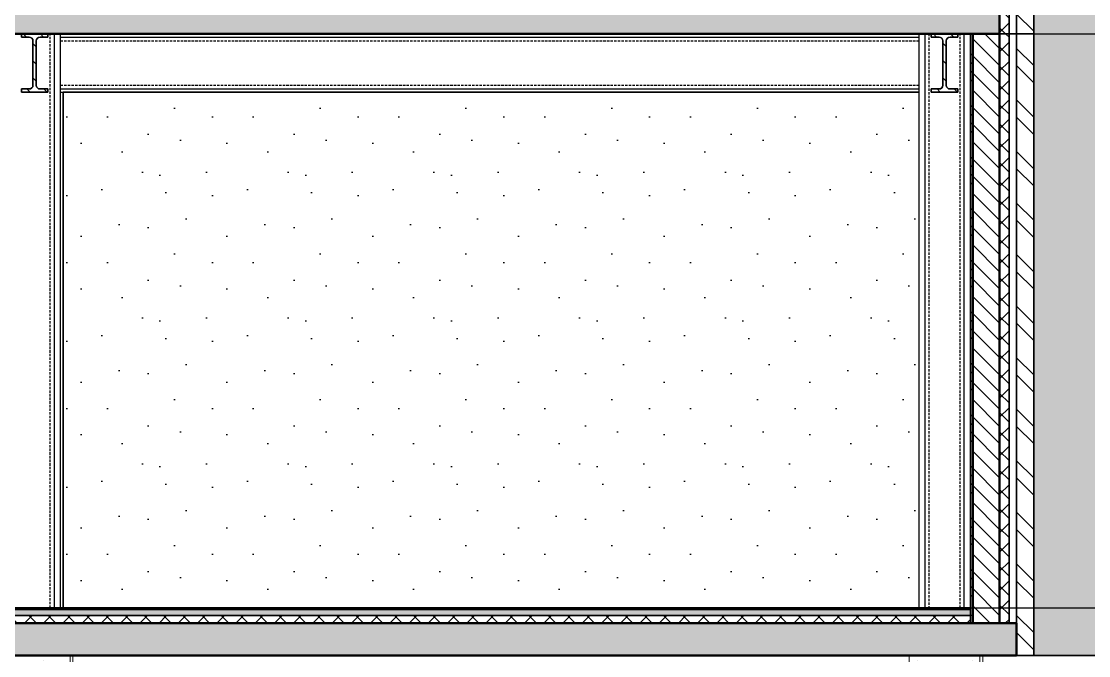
# Model space of a CAD drawing. Header units: millimetres. Extents: x -100 to 224448, y 0 to 22177.
# Drawn here: x 89984 to 95565, y 3600 to 6915 of the extents above; entities that cross this region are included whole.
import ezdxf

# ---------------------------------------------------------------- set-up
doc = ezdxf.new("R2010")
doc.units = ezdxf.units.MM
doc.linetypes.add('DASHED', pattern=[19.05, 12.7, -6.35])
doc.layers.get('0').update_dxf_attribs({"true_color": 0xdfdfdf})
for name, color, linetype in [('Background_0', 7, 'Continuous'), ('Background_Back bricks', 7, 'Continuous'), ('Background_Front bricks', 7, 'Continuous'), ('Boundary_0', 7, 'Continuous'), ('Boundary_Air', 7, 'Continuous'), ('Boundary_Cavity Wall_ Front', 7, 'Continuous'), ('Boundary_Floor_ Ceramic Tiles', 7, 'Continuous'), ('Boundary_Front bricks', 7, 'Continuous'), ('Boundary_Gypsum Board', 54, 'Continuous'), ('Boundary_Insulation_ Extruded Polystyrene', 42, 'Continuous'), ('Boundary_Insulation_ Polyurethane Foam', 42, 'Continuous'), ('Boundary_Screed', 7, 'Continuous'), ('Elevation_Front bricks', 7, 'Continuous'), ('Elevation_Gypsum Board', 7, 'Continuous'), ('Elevation_Insulation_ Extruded Polystyrene', 7, 'Continuous'), ('Fill_0', 7, 'Continuous'), ('Fill_Concrete_ Reinforced', 85, 'Continuous'), ('Fill_Floor_ Ceramic Tiles', 251, 'Continuous'), ('Fill_Front bricks', 7, 'Continuous'), ('Fill_Gypsum Board', 251, 'Continuous'), ('Fill_Insulation_ Extruded Polystyrene', 42, 'Continuous'), ('Fill_Insulation_ Polyurethane Foam', 42, 'Continuous'), ('Fill_Screed', 251, 'Continuous'), ('Fill_Supporting Wall_ Brick', 11, 'Continuous'), ('Viewport border', 7, 'Continuous')]:
    doc.layers.add(name, color=color, linetype=linetype)
for name, color, linetype, lineweight in [('Background_Air', 7, 'Continuous', 9), ('Background_Concrete_ Reinforced', 7, 'Continuous', 9), ('Background_Floor_ Ceramic Tiles', 7, 'Continuous', 9), ('Background_Gypsum Board', 7, 'Continuous', 9), ('Background_Insulation_ Extruded Polystyrene', 7, 'Continuous', 9), ('Background_Insulation_ Polyurethane Foam', 7, 'Continuous', 9), ('Background_Plaster_ Cement', 7, 'Continuous', 9), ('Background_Screed', 7, 'Continuous', 9), ('Background_Supporting Wall_ Brick', 7, 'Continuous', 9), ('Boundary_Concrete_ Reinforced', 99, 'Continuous', 50), ('Boundary_Supporting Wall_ Brick', 14, 'Continuous', 50), ('Elevation_Concrete_ Reinforced', 252, 'Continuous', 25)]:
    doc.layers.add(name, color=color, linetype=linetype, lineweight=lineweight)
doc.layers.add('BIM_ROOM_LINES', color=7, linetype='Continuous', plot=False)
pattern_1 = [(45, (-5595.9, -5200), (-44.90128, 44.90128), [])]
pattern_2 = [(45, (-5595.9, -5200), (-50.28943, 50.28943), []), (135, (-5595.9, -5200), (-50.28943, -50.28943), [])]
pattern_3 = [(45, (-5595.9, -5200), (-134.7038, 134.7038), []), (45, (-5506.1, -5200), (-134.7038, 134.7038), [])]

# ---------------------------------------------------------------- blocks, each defined once
blk = doc.blocks.new("AA'__section__..%5CMainBuilding.dwg", base_point=(4426.8, -9050, 0))
at = {"layer": 'Elevation_Concrete_ Reinforced'}
h = blk.add_hatch(dxfattribs=at)
h.set_pattern_fill('DOTS2', color=256, scale=20, style=0)
h.paths.add_polyline_path([(20785.9, -5450), (20785.9, -8410), (21155.9, -8410), (21155.9, -5450)])
h = blk.add_hatch(dxfattribs=at)
h.set_pattern_fill('DOTS2', color=256, scale=20, style=0)
h.paths.add_polyline_path([(21155.9, -5450), (21155.9, -8410), (21170.9, -8410), (21170.9, -5450)])
h = blk.add_hatch(dxfattribs=at)
h.set_pattern_fill('DOTS2', color=256, scale=20, style=0)
h.paths.add_polyline_path([(25543.9, -5450), (25543.9, -8410), (25913.9, -8410), (25913.9, -5450)])
h = blk.add_hatch(dxfattribs=at)
h.set_pattern_fill('DOTS2', color=256, scale=20, style=0)
h.paths.add_polyline_path([(25913.9, -5450), (25913.9, -8410), (25928.9, -8410), (25928.9, -5450)])
at = {"layer": 'Elevation_Front bricks'}
h = blk.add_hatch(dxfattribs=at)
h.set_pattern_fill('V_MASONRY300x75', color=256, scale=10, style=0)
h.paths.add_polyline_path([(26195.9, -2200), (41445.9, -2200), (41445.9, 1050), (26195.9, 1050)])
h.paths.add_polyline_path([(26585.9, 855), (26645.9, 855), (27785.9, 855), (27845.9, 855), (28985.9, 855), (29045.9, 855), (30185.9, 855), (30245.9, 855), (31385.9, 855), (31445.9, 855), (32585.9, 855), (32645.9, 855), (33785.9, 855), (33845.9, 855), (34985.9, 855), (35045.9, 855), (36185.9, 855), (36245.9, 855), (37385.9, 855), (37445.9, 855), (38585.9, 855), (38645.9, 855), (39785.9, 855), (39845.9, 855), (40985.9, 855), (41045.9, 855), (41045.9, -1505), (40985.9, -1505), (39845.9, -1505), (39785.9, -1505), (38645.9, -1505), (38585.9, -1505), (37445.9, -1505), (37385.9, -1505), (36245.9, -1505), (36185.9, -1505), (35045.9, -1505), (34985.9, -1505), (33845.9, -1505), (33785.9, -1505), (32645.9, -1505), (32585.9, -1505), (31445.9, -1505), (31385.9, -1505), (30245.9, -1505), (30185.9, -1505), (29045.9, -1505), (28985.9, -1505), (27845.9, -1505), (27785.9, -1505), (26645.9, -1505), (26585.9, -1505)], flags=16)
h = blk.add_hatch(dxfattribs=at)
h.set_pattern_fill('V_MASONRY300x75', color=256, scale=10, style=0)
h.paths.add_polyline_path([(41163.9, -5450), (41355.9, -5450), (41445.9, -5450), (41445.9, -2200), (26195.9, -2200), (26195.9, -5450), (34215.9, -5450), (34585.9, -5450), (40793.9, -5450)])
h.paths.add_polyline_path([(26585.9, -2395), (26645.9, -2395), (27785.9, -2395), (27845.9, -2395), (28985.9, -2395), (29045.9, -2395), (30185.9, -2395), (30245.9, -2395), (31385.9, -2395), (31445.9, -2395), (32585.9, -2395), (32645.9, -2395), (33785.9, -2395), (33845.9, -2395), (34985.9, -2395), (35045.9, -2395), (36185.9, -2395), (36245.9, -2395), (37385.9, -2395), (37445.9, -2395), (38585.9, -2395), (38645.9, -2395), (39785.9, -2395), (39845.9, -2395), (40985.9, -2395), (41045.9, -2395), (41045.9, -4755), (40985.9, -4755), (39845.9, -4755), (39785.9, -4755), (38645.9, -4755), (38585.9, -4755), (37445.9, -4755), (37385.9, -4755), (36245.9, -4755), (36185.9, -4755), (35045.9, -4755), (34985.9, -4755), (33845.9, -4755), (33785.9, -4755), (32645.9, -4755), (32585.9, -4755), (31445.9, -4755), (31385.9, -4755), (30245.9, -4755), (30185.9, -4755), (29045.9, -4755), (28985.9, -4755), (27845.9, -4755), (27785.9, -4755), (26645.9, -4755), (26585.9, -4755)], flags=16)
at = {"layer": 'Elevation_Gypsum Board'}
h = blk.add_hatch(dxfattribs=at)
h.set_pattern_fill('DOTS2', color=256, scale=30, style=0)
h.paths.add_polyline_path([(25593.9, -5200), (25593.9, -2505), (21120.9, -2505), (21120.9, -5200)])
at = {"layer": 'Elevation_Insulation_ Extruded Polystyrene'}
h = blk.add_hatch(dxfattribs=at)
h.set_pattern_fill('DOTS2', color=256, scale=30, style=0)
h.paths.add_polyline_path([(25863.9, -5240), (25863.9, -5280), (25875.9, -5280), (25875.9, -5240)])
at = {"layer": 'Fill_0', "extrusion": (-1.74004e-16, 1.04272e-28, -1)}
h = blk.add_hatch(dxfattribs=at)
h.set_pattern_fill('ANSI31', color=256, scale=20, style=0)
h.set_pattern_definition(pattern_1)
edge = h.paths.add_edge_path()
edge.add_line((-20901.4, -2216.7), (-20901.4, -2200))
edge.add_line((-20901.4, -2200), (-21040.4, -2200))
edge.add_line((-21040.4, -2200), (-21040.4, -2216.7))
edge.add_line((-21040.4, -2216.7), (-20999.5, -2216.7))
edge.add_spline(control_points=[(-20999.5, -2216.7), (-20979.6, -2216.7), (-20979.6, -2236.6)], knot_values=[-0.785398, -0.785398, -0.785398, 0.785398, 0.785398, 0.785398], weights=[1, 0.707107, 1], degree=2, periodic=0)
edge.add_line((-20979.6, -2236.6), (-20979.6, -2468.4))
edge.add_spline(control_points=[(-20979.6, -2468.4), (-20979.6, -2488.3), (-20999.5, -2488.3)], knot_values=[-0.785398, -0.785398, -0.785398, 0.785398, 0.785398, 0.785398], weights=[1, 0.707107, 1], degree=2, periodic=0)
edge.add_line((-20999.5, -2488.3), (-21040.4, -2488.3))
edge.add_line((-21040.4, -2488.3), (-21040.4, -2505))
edge.add_line((-21040.4, -2505), (-20901.4, -2505))
edge.add_line((-20901.4, -2505), (-20901.4, -2488.3))
edge.add_line((-20901.4, -2488.3), (-20942.3, -2488.3))
edge.add_spline(control_points=[(-20942.3, -2488.3), (-20962.2, -2488.3), (-20962.2, -2468.4)], knot_values=[-0.785398, -0.785398, -0.785398, 0.785398, 0.785398, 0.785398], weights=[1, 0.707107, 1], degree=2, periodic=0)
edge.add_line((-20962.2, -2468.4), (-20962.2, -2236.6))
edge.add_spline(control_points=[(-20962.2, -2236.6), (-20962.2, -2216.7), (-20942.3, -2216.7)], knot_values=[-0.785398, -0.785398, -0.785398, 0.785398, 0.785398, 0.785398], weights=[1, 0.707107, 1], degree=2, periodic=0)
edge.add_line((-20942.3, -2216.7), (-20901.4, -2216.7))
at = {"layer": 'Fill_0', "extrusion": (-1.74004e-16, 1.06645e-28, -1)}
h = blk.add_hatch(dxfattribs=at)
h.set_pattern_fill('ANSI31', color=256, scale=20, style=0)
h.set_pattern_definition(pattern_1)
edge = h.paths.add_edge_path()
edge.add_line((-25659.4, -2216.7), (-25659.4, -2200))
edge.add_line((-25659.4, -2200), (-25798.4, -2200))
edge.add_line((-25798.4, -2200), (-25798.4, -2216.7))
edge.add_line((-25798.4, -2216.7), (-25757.5, -2216.7))
edge.add_spline(control_points=[(-25757.5, -2216.7), (-25737.6, -2216.7), (-25737.6, -2236.6)], knot_values=[-0.785398, -0.785398, -0.785398, 0.785398, 0.785398, 0.785398], weights=[1, 0.707107, 1], degree=2, periodic=0)
edge.add_line((-25737.6, -2236.6), (-25737.6, -2468.4))
edge.add_spline(control_points=[(-25737.6, -2468.4), (-25737.6, -2488.3), (-25757.5, -2488.3)], knot_values=[-0.785398, -0.785398, -0.785398, 0.785398, 0.785398, 0.785398], weights=[1, 0.707107, 1], degree=2, periodic=0)
edge.add_line((-25757.5, -2488.3), (-25798.4, -2488.3))
edge.add_line((-25798.4, -2488.3), (-25798.4, -2505))
edge.add_line((-25798.4, -2505), (-25659.4, -2505))
edge.add_line((-25659.4, -2505), (-25659.4, -2488.3))
edge.add_line((-25659.4, -2488.3), (-25700.3, -2488.3))
edge.add_spline(control_points=[(-25700.3, -2488.3), (-25720.2, -2488.3), (-25720.2, -2468.4)], knot_values=[-0.785398, -0.785398, -0.785398, 0.785398, 0.785398, 0.785398], weights=[1, 0.707107, 1], degree=2, periodic=0)
edge.add_line((-25720.2, -2468.4), (-25720.2, -2236.6))
edge.add_spline(control_points=[(-25720.2, -2236.6), (-25720.2, -2216.7), (-25700.3, -2216.7)], knot_values=[-0.785398, -0.785398, -0.785398, 0.785398, 0.785398, 0.785398], weights=[1, 0.707107, 1], degree=2, periodic=0)
edge.add_line((-25700.3, -2216.7), (-25659.4, -2216.7))
at = {"layer": 'Fill_Concrete_ Reinforced', "extrusion": (1.66128e-17, 2.88827e-15, -1)}
h = blk.add_hatch(dxfattribs=at)
h.set_pattern_fill('CONCRETE1', color=256, scale=20, angle=15, style=0)
h.set_pattern_definition([(15, (-5595.9, -5200), (287.368, 497.736), [50.8, -355.6]), (105, (-5595.9, -5200), (-497.736, 287.368), [50.8, -355.6]), (150, (-5546.83, -5186.85), (-392.5523, -105.184), [71.842, -502.894]), (15, (-5606, -4966.04), (287.368, 497.736), [50.8, -355.6]), (60, (-5574.9, -4984), (-105.184, 392.5523), [35.921, -538.815]), (150, (-5574.9, -4984), (-392.5523, -105.184), [35.921, -538.815]), (15, (-5485.1, -4828.46), (287.368, 497.736), [71.842, -334.558]), (60, (-5485.1, -4828.46), (-105.184, 392.5523), [50.8, -523.9364]), (150, (-5415.7, -4809.87), (-392.5523, -105.184), [50.8, -523.9364]), (105, (-5352.3, -5029.55), (-497.736, 287.368), [50.8, -355.6]), (60, (-5352.32, -5029.55), (-105.184, 392.5523), [35.921, -538.815]), (150, (-5334.36, -4998.44), (-392.5523, -105.184), [35.921, -538.815]), (15, (-5573.13, -5088.7), (287.368, 497.736), [25.4, -340.36]), (15, (-5305, -4911.7), (287.368, 497.736), [25.4, -340.36]), (105, (-5440.83, -4895.5), (-497.736, 287.368), [25.4, -340.36]), (150, (-5332.6, -5103.15), (-392.5523, -105.184), [35.921, -538.815]), (150, (-5576.65, -4879.3), (-392.5523, -105.184), [35.921, -538.815]), (60, (-5446.4, -5021.9), (-105.184, 392.5523), [35.921, -538.815]), (105, (-5474.1, -5114.77), (-497.736, 287.368), [6.35, -400.05]), (105, (-5500.1, -4944.24), (-497.736, 287.368), [6.35, -400.05]), (105, (-5334.15, -4827.46), (-497.736, 287.368), [6.35, -400.05]), (105, (-5272.14, -5034.36), (-497.736, 287.368), [6.35, -400.05])])
h.paths.add_polyline_path([(-26015.9, -2200), (-5775.9, -2200), (-5775.9, -2030), (-5915.9, -2030), (-25875.9, -2030), (-26015.9, -2030)])
at = {"layer": 'Fill_Concrete_ Reinforced', "extrusion": (-2.21311e-17, 2.35505e-15, -1)}
h = blk.add_hatch(dxfattribs=at)
h.set_pattern_fill('CONCRETE1', color=256, scale=20, angle=15, style=0)
h.set_pattern_definition([(15, (-5595.9, -5200), (287.368, 497.736), [50.8, -355.6]), (105, (-5595.9, -5200), (-497.736, 287.368), [50.8, -355.6]), (150, (-5546.83, -5186.85), (-392.5523, -105.184), [71.842, -502.894]), (15, (-5606, -4966.04), (287.368, 497.736), [50.8, -355.6]), (60, (-5574.9, -4984), (-105.184, 392.5523), [35.921, -538.815]), (150, (-5574.9, -4984), (-392.5523, -105.184), [35.921, -538.815]), (15, (-5485.1, -4828.46), (287.368, 497.736), [71.842, -334.558]), (60, (-5485.1, -4828.46), (-105.184, 392.5523), [50.8, -523.9364]), (150, (-5415.7, -4809.87), (-392.5523, -105.184), [50.8, -523.9364]), (105, (-5352.3, -5029.55), (-497.736, 287.368), [50.8, -355.6]), (60, (-5352.32, -5029.55), (-105.184, 392.5523), [35.921, -538.815]), (150, (-5334.36, -4998.44), (-392.5523, -105.184), [35.921, -538.815]), (15, (-5573.13, -5088.7), (287.368, 497.736), [25.4, -340.36]), (15, (-5305, -4911.7), (287.368, 497.736), [25.4, -340.36]), (105, (-5440.83, -4895.5), (-497.736, 287.368), [25.4, -340.36]), (150, (-5332.6, -5103.15), (-392.5523, -105.184), [35.921, -538.815]), (150, (-5576.65, -4879.3), (-392.5523, -105.184), [35.921, -538.815]), (60, (-5446.4, -5021.9), (-105.184, 392.5523), [35.921, -538.815]), (105, (-5474.1, -5114.77), (-497.736, 287.368), [6.35, -400.05]), (105, (-5500.1, -4944.24), (-497.736, 287.368), [6.35, -400.05]), (105, (-5334.15, -4827.46), (-497.736, 287.368), [6.35, -400.05]), (105, (-5272.14, -5034.36), (-497.736, 287.368), [6.35, -400.05])])
h.paths.add_polyline_path([(-26105.9, -5450), (-5685.9, -5450), (-5685.9, -5280), (-5927.9, -5280), (-25863.9, -5280), (-26105.9, -5280)])
at = {"layer": 'Fill_Floor_ Ceramic Tiles', "extrusion": (-1.33099e-17, -3.81784e-14, -1)}
h = blk.add_hatch(dxfattribs=at)
h.set_pattern_fill('_USER', color=256, scale=60, angle=90, style=0, pattern_type=0)
h.set_pattern_definition([(90, (-5595.9, -5200), (-60, -2e-13), [])])
h.paths.add_polyline_path([(-5927.9, -5208), (-5927.9, -5200), (-25863.9, -5200), (-25863.9, -5208)])
at = {"layer": 'Fill_Front bricks', "extrusion": (-1.74004e-16, 2.23432e-32, -1)}
h = blk.add_hatch(dxfattribs=at)
h.set_pattern_fill('ANSI32', color=256, scale=20, style=0)
h.set_pattern_definition(pattern_3)
h.paths.add_polyline_path([(-26195.9, 1050), (-26195.9, -2200), (-26105.9, -2200), (-26105.9, 1050)])
at = {"layer": 'Fill_Front bricks', "extrusion": (-1.74004e-16, -2.31099e-31, -1)}
h = blk.add_hatch(dxfattribs=at)
h.set_pattern_fill('ANSI32', color=256, scale=20, style=0)
h.set_pattern_definition(pattern_3)
h.paths.add_polyline_path([(-26195.9, -2200), (-26195.9, -5450), (-26105.9, -5450), (-26105.9, -5280), (-26105.9, -2200)])
at = {"layer": 'Fill_Gypsum Board', "extrusion": (-1.74004e-16, -5.90506e-31, -1)}
h = blk.add_hatch(dxfattribs=at)
h.set_pattern_fill('ANSI34', color=256, scale=10, style=0)
h.set_pattern_definition([(45, (-5595.9, -5200), (-134.7038, 134.7038), []), (45, (-5551, -5200), (-134.7038, 134.7038), []), (45, (-5506.1, -5200), (-134.7038, 134.7038), []), (45, (-5461.2, -5200), (-134.7038, 134.7038), [])])
h.paths.add_polyline_path([(-25863.9, -5240), (-25863.9, -2200), (-25875.9, -2200), (-25875.9, -5240)])
at = {"layer": 'Fill_Insulation_ Extruded Polystyrene', "extrusion": (-1.09268e-17, -4.23101e-29, -1)}
h = blk.add_hatch(dxfattribs=at)
h.set_pattern_fill('INSULATION', color=256, scale=20, style=0)
h.set_pattern_definition(pattern_2)
h.paths.add_polyline_path([(-5927.9, -5280), (-5927.9, -5240), (-25863.9, -5240), (-25863.9, -5280)])
at = {"layer": 'Fill_Insulation_ Polyurethane Foam', "extrusion": (-1.74004e-16, 1.01268e-30, -1)}
h = blk.add_hatch(dxfattribs=at)
h.set_pattern_fill('INSULATION', color=256, scale=20, style=0)
h.set_pattern_definition(pattern_2)
h.paths.add_polyline_path([(-26065.9, 1050), (-26065.9, -2200), (-26015.9, -2200), (-26015.9, -2030), (-26015.9, 1050)])
at = {"layer": 'Fill_Insulation_ Polyurethane Foam', "extrusion": (-1.74004e-16, -2.35974e-33, -1)}
h = blk.add_hatch(dxfattribs=at)
h.set_pattern_fill('INSULATION', color=256, scale=20, style=0)
h.set_pattern_definition(pattern_2)
h.paths.add_polyline_path([(-26065.9, -2200), (-26065.9, -5280), (-26015.9, -5280), (-26015.9, -2200)])
at = {"layer": 'Fill_Screed', "extrusion": (-9.22449e-18, 1.06051e-15, -1)}
h = blk.add_hatch(dxfattribs=at)
h.set_pattern_fill('SCREED', color=256, scale=20, angle=15, style=0)
h.set_pattern_definition([(15, (-5595.9, -5200), (915.6406, 508.3053), [-127, 0, -381, 0]), (15, (-5599.19, -5187.73), (915.6406, 508.3053), [-50.8, 0, -177.8, 0, -91.44, 0, -381, 0]), (15, (-5602.47, -5175.47), (915.6406, 508.3053), [-25.4, 0, -127, 0, -127, 0, -279.4, 0, -91.44, 0]), (15, (-5605.76, -5163.2), (915.6406, 508.3053), [-91.44, 0, -406.4, 0]), (15, (-5609.05, -5150.93), (915.6406, 508.3053), [-304.8, 0, -304.8, 0]), (15, (-5612.34, -5138.66), (915.6406, 508.3053), [-431.8, 0]), (15, (-5615.62, -5126.4), (915.6406, 508.3053), [-127, 0, -558.8, 0]), (15, (-5618.9, -5114.13), (915.6406, 508.3053), [-177.8, 0, -101.6, 0]), (15, (-5622.2, -5101.86), (915.6406, 508.3053), [-254, 0]), (15, (-5628.77, -5077.33), (915.6406, 508.3053), [-35.56, 0, -381, 0, -228.6, 0]), (15, (-5632.06, -5065.06), (915.6406, 508.3053), [-50.8, 0, -5.08, 0, -127, 0]), (15, (-5635.34, -5052.8), (915.6406, 508.3053), [-25.4, 0, -330.2, 0, -381, 0]), (15, (-5638.63, -5040.53), (915.6406, 508.3053), [-254, 0]), (15, (-5641.92, -5028.26), (915.6406, 508.3053), [-127, 0, -533.4, 0]), (15, (-5648.5, -5003.72), (915.6406, 508.3053), [-609.6, 0]), (15, (-5651.78, -4991.46), (915.6406, 508.3053), [-127, 0, -10.16, 0, -177.8, 0]), (15, (-5655.07, -4979.2), (915.6406, 508.3053), [-35.56, 0, -254, 0, -101.6, 0, -177.8, 0, -203.2, 0]), (15, (-5658.35, -4966.92), (915.6406, 508.3053), [-76.2, 0, -101.6, 0, -254, 0, -10.16, 0, -127, 0]), (15, (-5661.64, -4954.65), (915.6406, 508.3053), [-254, 0])])
h.paths.add_polyline_path([(-25863.9, -5208), (-25863.9, -5240), (-5927.9, -5240), (-5927.9, -5208)])
at = {"layer": 'Fill_Supporting Wall_ Brick', "extrusion": (-1.74004e-16, 3.19129e-32, -1)}
h = blk.add_hatch(dxfattribs=at)
h.set_pattern_fill('ANSI31', color=256, scale=20, style=0)
h.set_pattern_definition(pattern_1)
h.paths.add_polyline_path([(-26015.9, -2200), (-26015.9, -5280), (-25875.9, -5280), (-25875.9, -5240), (-25875.9, -2200)])
at = {"linetype": 'DASHED', "extrusion": (0, 1, 1.06547e-32)}
for p, q in [((21052.9, -5200), (21052.9, -2200)), ((25646.9, -2200), (25646.9, -5200)), ((25810.9, -5200), (25810.9, -2200)), ((21105.9, -2236.6), (25593.9, -2236.6)), ((21105.9, -2468.4), (25593.9, -2468.4))]:
    blk.add_line(p, q, dxfattribs=at)
blk.add_line((5427.9, -5200), (41613.9, -5200))
blk.add_line((5427.9, -5200), (41613.9, -5200))
blk.add_line((5427.9, -5200), (41613.9, -5200))
at = {"layer": 'Background_0', "extrusion": (0, 1, 1.06547e-32)}
for p, q in [((20901.4, -2200), (20901.4, -2216.7)), ((21040.4, -2200), (20901.4, -2200)), ((20901.4, -2216.7), (20942.3, -2216.7)), ((20999.5, -2216.7), (21040.4, -2216.7)), ((21040.4, -2200), (21052.9, -2200)), ((21052.9, -2200), (21040.4, -2200)), ((21040.4, -2216.7), (21040.4, -2200)), ((21052.9, -2200), (21067.7, -2200)), ((21067.7, -2200), (21052.9, -2200)), ((21067.7, -2200), (21073.9, -2200)), ((21073.9, -2200), (21067.7, -2200)), ((21105.9, -2200), (21073.9, -2200)), ((21073.9, -2200), (21105.9, -2200)), ((21073.9, -5200), (21073.9, -2200)), ((21105.9, -2216.7), (21105.9, -2200)), ((25593.9, -2200), (21105.9, -2200)), ((21105.9, -5200), (21105.9, -2200)), ((21105.9, -2222.5), (21105.9, -2216.7)), ((21105.9, -2216.7), (25593.9, -2216.7)), ((21105.9, -2236.6), (21105.9, -2222.5)), ((25625.9, -2200), (25593.9, -2200)), ((25593.9, -2200), (25625.9, -2200)), ((25593.9, -2200), (25593.9, -5200)), ((25625.9, -2200), (25632.1, -2200)), ((25632.1, -2200), (25625.9, -2200)), ((25625.9, -2200), (25625.9, -5200)), ((25632.1, -2200), (25646.9, -2200)), ((25646.9, -2200), (25632.1, -2200)), ((25646.9, -2200), (25659.4, -2200)), ((25659.4, -2200), (25646.9, -2200)), ((25798.4, -2200), (25659.4, -2200)), ((25659.4, -2200), (25659.4, -2216.7)), ((25659.4, -2216.7), (25700.3, -2216.7)), ((25757.5, -2216.7), (25798.4, -2216.7)), ((25798.4, -2200), (25810.9, -2200)), ((25810.9, -2200), (25798.4, -2200)), ((25798.4, -2216.7), (25798.4, -2200)), ((25810.9, -2200), (25825.7, -2200)), ((25825.7, -2200), (25810.9, -2200)), ((25825.7, -2200), (25831.9, -2200)), ((25831.9, -2200), (25825.7, -2200)), ((25831.9, -5200), (25831.9, -2200)), ((25863.9, -2200), (25831.9, -2200)), ((25831.9, -2200), (25863.9, -2200)), ((20962.2, -2236.6), (20962.2, -2468.4)), ((20979.6, -2468.4), (20979.6, -2236.6)), ((21105.9, -2468.4), (21105.9, -2236.6)), ((25720.2, -2236.6), (25720.2, -2468.4)), ((25737.6, -2468.4), (25737.6, -2236.6)), ((20901.4, -2488.3), (20901.4, -2505)), ((20942.3, -2488.3), (20901.4, -2488.3)), ((20901.4, -2505), (21040.4, -2505)), ((21040.4, -2488.3), (20999.5, -2488.3)), ((21040.4, -2505), (21040.4, -2488.3)), ((21105.9, -2482.5), (21105.9, -2468.4)), ((21105.9, -2488.3), (21105.9, -2482.5)), ((21105.9, -2488.3), (25593.9, -2488.3)), ((21105.9, -2505), (21105.9, -2488.3)), ((21105.9, -2505), (25593.9, -2505)), ((21120.9, -2505), (25593.9, -2505)), ((21120.9, -2505), (21120.9, -2505)), ((21120.9, -2505), (21120.9, -5200)), ((25593.9, -2505), (21120.9, -2505)), ((21120.9, -5200), (21120.9, -2505)), ((21120.9, -2505), (21120.9, -2505)), ((25659.4, -2488.3), (25659.4, -2505)), ((25700.3, -2488.3), (25659.4, -2488.3)), ((25659.4, -2505), (25798.4, -2505)), ((25798.4, -2488.3), (25757.5, -2488.3)), ((25798.4, -2505), (25798.4, -2488.3)), ((25863.9, -5280), (25863.9, -5240))]:
    blk.add_line(p, q, dxfattribs=at)
at = {"layer": 'Background_0', "extrusion": (0, 0, -1)}
for centre, start, end in [((-20942.3, -2236.6), 90, 180), ((-20999.5, -2236.6), 0, 90), ((-25700.3, -2236.6), 90, 180), ((-25757.5, -2236.6), 0, 90), ((-20942.3, -2468.4), 180, 270), ((-20999.5, -2468.4), 270, 0), ((-25700.3, -2468.4), 180, 270), ((-25757.5, -2468.4), 270, 0)]:
    blk.add_arc(centre, 19.9, start, end, dxfattribs=at)
at = {"layer": 'Background_Air', "extrusion": (0, 1, 1.06547e-32)}
for p, q in [((26065.9, 1050), (26065.9, -2200)), ((26105.9, -2200), (26105.9, 1050)), ((26105.9, -2200), (26065.9, -2200)), ((26065.9, -2200), (26065.9, -5280)), ((26065.9, -2200), (26105.9, -2200)), ((26105.9, -5280), (26105.9, -2200)), ((26065.9, -5280), (26105.9, -5280))]:
    blk.add_line(p, q, dxfattribs=at)
at = {"layer": 'Background_Back bricks', "extrusion": (0, 1, 1.06547e-32)}
for p, q in [((25543.9, -5450), (21170.9, -5450)), ((34215.9, -5450), (25928.9, -5450))]:
    blk.add_line(p, q, dxfattribs=at)
at = {"layer": 'Background_Concrete_ Reinforced', "extrusion": (0, 1, 1.06547e-32)}
for p, q in [((26015.9, -2200), (26015.9, -2030)), ((5775.9, -2200), (26015.9, -2200)), ((25863.9, -5280), (5927.9, -5280)), ((26105.9, -5280), (25863.9, -5280)), ((26105.9, -5450), (26105.9, -5280)), ((5685.9, -5450), (26105.9, -5450)), ((21155.9, -5450), (21155.9, -8410)), ((21170.9, -5450), (21170.9, -8410)), ((21170.9, -5450), (21170.9, -8410)), ((25543.9, -5450), (25543.9, -8410)), ((25913.9, -5450), (25913.9, -8410)), ((25928.9, -5450), (25928.9, -8410)), ((25928.9, -5450), (25928.9, -8410)), ((41355.9, -5450), (26105.9, -5450))]:
    blk.add_line(p, q, dxfattribs=at)
at = {"layer": 'Background_Floor_ Ceramic Tiles', "extrusion": (0, 1, 1.06547e-32)}
for p, q in [((25863.9, -5200), (5927.9, -5200)), ((5927.9, -5208), (25863.9, -5208)), ((25863.9, -5208), (25863.9, -5200))]:
    blk.add_line(p, q, dxfattribs=at)
at = {"layer": 'Background_Front bricks', "extrusion": (0, 1, 1.06547e-32)}
for p, q in [((26105.9, 1050), (26105.9, -2200)), ((26195.9, 1050), (26195.9, -2200)), ((26195.9, -2200), (26195.9, 1050)), ((26105.9, -2200), (26105.9, -5280)), ((26195.9, -2200), (26105.9, -2200)), ((26105.9, -2200), (26195.9, -2200)), ((26195.9, -2200), (26195.9, -2200)), ((26195.9, -2200), (26195.9, -2200)), ((26195.9, -2200), (26195.9, -5450)), ((26195.9, -5450), (26195.9, -2200)), ((26195.9, -2200), (41445.9, -2200)), ((26195.9, -2200), (41445.9, -2200)), ((26105.9, -5280), (26105.9, -5450)), ((26105.9, -5450), (26195.9, -5450)), ((26105.9, -5450), (26105.9, -5450)), ((26195.9, -5450), (41445.9, -5450))]:
    blk.add_line(p, q, dxfattribs=at)
at = {"layer": 'Background_Gypsum Board', "extrusion": (0, 1, 1.06547e-32)}
for p, q in [((25875.9, -2200), (25863.9, -2200)), ((25863.9, -2200), (25863.9, -5240)), ((25875.9, -5240), (25875.9, -2200)), ((25863.9, -5240), (25875.9, -5240)), ((25863.9, -5240), (25863.9, -5240)), ((25875.9, -5240), (25863.9, -5240))]:
    blk.add_line(p, q, dxfattribs=at)
at = {"layer": 'Background_Insulation_ Extruded Polystyrene', "extrusion": (0, 1, 1.06547e-32)}
for p, q in [((25863.9, -5240), (5927.9, -5240)), ((25863.9, -5240), (25875.9, -5240)), ((25863.9, -5280), (25863.9, -5240)), ((5927.9, -5280), (25863.9, -5280))]:
    blk.add_line(p, q, dxfattribs=at)
at = {"layer": 'Background_Insulation_ Polyurethane Foam', "extrusion": (0, 1, 1.06547e-32)}
for p, q in [((26065.9, -2200), (26065.9, 1050)), ((26015.9, -2030), (26015.9, -2200)), ((26015.9, -2200), (26065.9, -2200)), ((26015.9, -2200), (26015.9, -5280)), ((26065.9, -2200), (26015.9, -2200)), ((26065.9, -5280), (26065.9, -2200)), ((26015.9, -5280), (26065.9, -5280))]:
    blk.add_line(p, q, dxfattribs=at)
at = {"layer": 'Background_Plaster_ Cement', "extrusion": (0, 1, 1.06547e-32)}
for p, q in [((21105.9, -5200), (21105.9, -2505)), ((21105.9, -2505), (21105.9, -5200))]:
    blk.add_line(p, q, dxfattribs=at)
at = {"layer": 'Background_Screed', "extrusion": (0, 1, 1.06547e-32)}
for p, q in [((25863.9, -5208), (5927.9, -5208)), ((5927.9, -5240), (25863.9, -5240)), ((25863.9, -5240), (25863.9, -5208)), ((25875.9, -5240), (25863.9, -5240))]:
    blk.add_line(p, q, dxfattribs=at)
at = {"layer": 'Background_Supporting Wall_ Brick', "extrusion": (0, 1, 1.06547e-32)}
for p, q in [((25875.9, -2200), (25875.9, -5240)), ((26015.9, -2200), (25875.9, -2200)), ((26015.9, -5280), (26015.9, -2200)), ((25875.9, -5240), (25875.9, -5280)), ((25875.9, -5280), (26015.9, -5280))]:
    blk.add_line(p, q, dxfattribs=at)
at = {"layer": 'BIM_ROOM_LINES', "extrusion": (0, 1, 1.06547e-32)}
for p, q in [((5927.9, -2200), (25863.9, -2200)), ((25863.9, -2200), (25863.9, -5200)), ((21105.9, -5200), (21105.9, -2505)), ((25863.9, -5200), (5927.9, -5200))]:
    blk.add_line(p, q, dxfattribs=at)
at = {"layer": 'Boundary_0', "extrusion": (0, 1, 1.06547e-32)}
for p, q in [((20901.4, -2216.7), (20901.4, -2200)), ((20901.4, -2200), (21040.4, -2200)), ((20942.3, -2216.7), (20901.4, -2216.7)), ((21040.4, -2216.7), (20999.5, -2216.7)), ((21040.4, -2200), (21040.4, -2216.7)), ((25659.4, -2216.7), (25659.4, -2200)), ((25659.4, -2200), (25798.4, -2200)), ((25700.3, -2216.7), (25659.4, -2216.7)), ((25798.4, -2216.7), (25757.5, -2216.7)), ((25798.4, -2200), (25798.4, -2216.7)), ((20962.2, -2468.4), (20962.2, -2236.6)), ((20979.6, -2236.6), (20979.6, -2468.4)), ((25720.2, -2468.4), (25720.2, -2236.6)), ((25737.6, -2236.6), (25737.6, -2468.4)), ((20901.4, -2505), (20901.4, -2488.3)), ((20901.4, -2488.3), (20942.3, -2488.3)), ((21040.4, -2505), (20901.4, -2505)), ((20999.5, -2488.3), (21040.4, -2488.3)), ((21040.4, -2488.3), (21040.4, -2505)), ((25659.4, -2505), (25659.4, -2488.3)), ((25659.4, -2488.3), (25700.3, -2488.3)), ((25798.4, -2505), (25659.4, -2505)), ((25757.5, -2488.3), (25798.4, -2488.3)), ((25798.4, -2488.3), (25798.4, -2505))]:
    blk.add_line(p, q, dxfattribs=at)
at = {"layer": 'Boundary_0'}
for centre, start, end in [((20942.3, -2236.6), 0, 90), ((20999.5, -2236.6), 90, 180), ((25700.3, -2236.6), 0, 90), ((25757.5, -2236.6), 90, 180), ((20942.3, -2468.4), 270, 0), ((20999.5, -2468.4), 180, 270), ((25700.3, -2468.4), 270, 0), ((25757.5, -2468.4), 180, 270)]:
    blk.add_arc(centre, 19.9, start, end, dxfattribs=at)
at = {"layer": 'Boundary_Air', "extrusion": (0, 1, 1.06547e-32)}
for p, q in [((26065.9, -2200), (26065.9, 1050)), ((26105.9, 1050), (26105.9, -2200)), ((26065.9, -5280), (26065.9, -2200)), ((26065.9, -2200), (26105.9, -2200)), ((26105.9, -2200), (26065.9, -2200)), ((26105.9, -2200), (26105.9, -5280)), ((26105.9, -5280), (26065.9, -5280))]:
    blk.add_line(p, q, dxfattribs=at)
at = {"layer": 'Boundary_Cavity Wall_ Front', "extrusion": (0, 1, 1.06547e-32)}
for p, q in [((26195.9, 13077), (26195.9, -5450)), ((26015.9, -2200), (26015.9, -2030)), ((25863.9, -5240), (25863.9, -2200)), ((25863.9, -2200), (26015.9, -2200)), ((25875.9, -5240), (25863.9, -5240)), ((25875.9, -5280), (25875.9, -5240)), ((26105.9, -5280), (25875.9, -5280)), ((26105.9, -5450), (26105.9, -5280)), ((26195.9, -5450), (26105.9, -5450))]:
    blk.add_line(p, q, dxfattribs=at)
at = {"layer": 'Boundary_Concrete_ Reinforced', "extrusion": (0, 1, 1.06547e-32)}
for p, q in [((26015.9, -2030), (26015.9, -2200)), ((26015.9, -2200), (5775.9, -2200)), ((5927.9, -5280), (25863.9, -5280)), ((25863.9, -5280), (26105.9, -5280)), ((26105.9, -5280), (26105.9, -5450)), ((26105.9, -5450), (5685.9, -5450))]:
    blk.add_line(p, q, dxfattribs=at)
at = {"layer": 'Boundary_Floor_ Ceramic Tiles', "extrusion": (0, 1, 1.06547e-32)}
for p, q in [((5927.9, -5200), (25863.9, -5200)), ((25863.9, -5208), (5927.9, -5208)), ((25863.9, -5200), (25863.9, -5208))]:
    blk.add_line(p, q, dxfattribs=at)
at = {"layer": 'Boundary_Front bricks', "extrusion": (0, 1, 1.06547e-32)}
for p, q in [((26105.9, -2200), (26105.9, 1050)), ((26195.9, 1050), (26195.9, -2200)), ((26105.9, -5280), (26105.9, -2200)), ((26105.9, -2200), (26195.9, -2200)), ((26195.9, -2200), (26105.9, -2200)), ((26195.9, -2200), (26195.9, -5450)), ((26105.9, -5450), (26105.9, -5280)), ((26195.9, -5450), (26105.9, -5450))]:
    blk.add_line(p, q, dxfattribs=at)
at = {"layer": 'Boundary_Gypsum Board', "extrusion": (0, 1, 1.06547e-32)}
for p, q in [((25863.9, -5240), (25863.9, -2200)), ((25863.9, -2200), (25875.9, -2200)), ((25875.9, -2200), (25875.9, -5240)), ((25875.9, -5240), (25863.9, -5240))]:
    blk.add_line(p, q, dxfattribs=at)
at = {"layer": 'Boundary_Insulation_ Extruded Polystyrene', "extrusion": (0, 1, 1.06547e-32)}
for p, q in [((5927.9, -5240), (25863.9, -5240)), ((25863.9, -5240), (25863.9, -5280)), ((25863.9, -5280), (5927.9, -5280))]:
    blk.add_line(p, q, dxfattribs=at)
at = {"layer": 'Boundary_Insulation_ Polyurethane Foam', "extrusion": (0, 1, 1.06547e-32)}
for p, q in [((26065.9, 1050), (26065.9, -2200)), ((26015.9, -2200), (26015.9, -2030)), ((26015.9, -5280), (26015.9, -2200)), ((26015.9, -2200), (26065.9, -2200)), ((26065.9, -2200), (26015.9, -2200)), ((26065.9, -2200), (26065.9, -5280)), ((26065.9, -5280), (26015.9, -5280))]:
    blk.add_line(p, q, dxfattribs=at)
at = {"layer": 'Boundary_Screed', "extrusion": (0, 1, 1.06547e-32)}
for p, q in [((5927.9, -5208), (25863.9, -5208)), ((25863.9, -5240), (5927.9, -5240)), ((25863.9, -5208), (25863.9, -5240))]:
    blk.add_line(p, q, dxfattribs=at)
at = {"layer": 'Boundary_Supporting Wall_ Brick', "extrusion": (0, 1, 1.06547e-32)}
for p, q in [((25875.9, -5240), (25875.9, -2200)), ((25875.9, -2200), (26015.9, -2200)), ((26015.9, -2200), (26015.9, -5280)), ((25875.9, -5280), (25875.9, -5240)), ((26015.9, -5280), (25875.9, -5280))]:
    blk.add_line(p, q, dxfattribs=at)

msp = doc.modelspace()

# ---------------------------------------------------------------- block references
at = {"layer": 'Viewport border'}
msp.add_blockref("AA'__section__..%5CMainBuilding.dwg", (73509.6, 0), dxfattribs=at)

doc.saveas('drawing.dxf')
